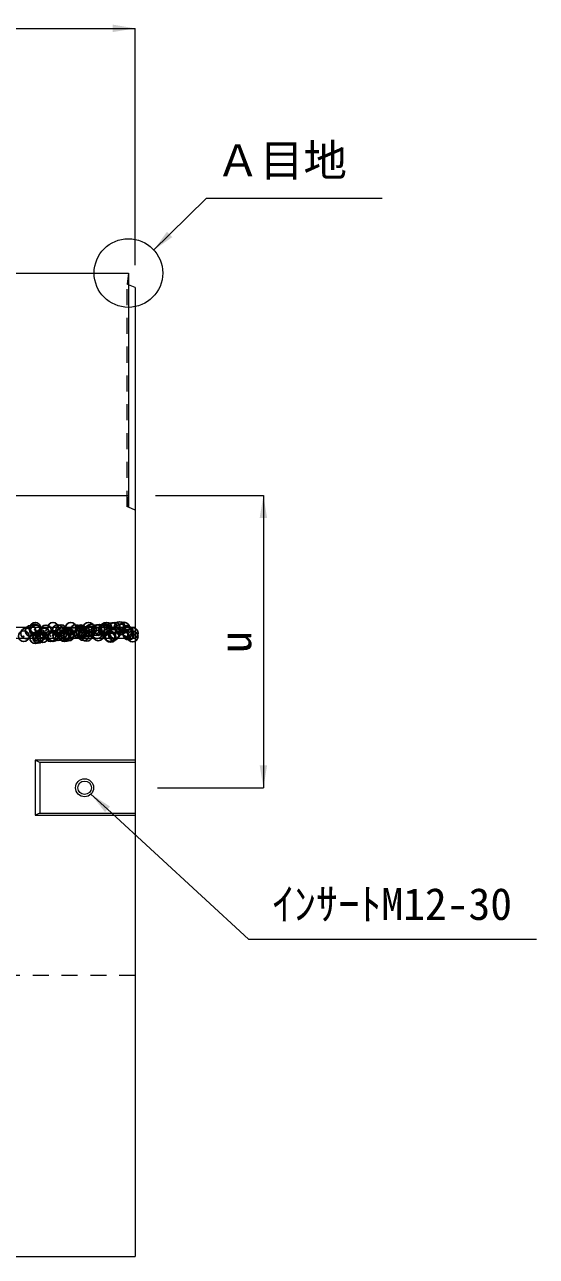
# Model space of a CAD drawing. Units: millimetres at full size; details may follow other scales. Extents: x 5964 to 125098, y -10801 to 28073.
# Drawn here: x 60779 to 61234, y 8028 to 9124 of the extents above; entities that cross this region are included whole.
import ezdxf
from ezdxf.enums import TextEntityAlignment as Align

# ---------------------------------------------------------------- set-up
doc = ezdxf.new("R2010")
doc.units = ezdxf.units.MM
doc.header["$LTSCALE"] = 19
doc.header["$PDMODE"] = 32
doc.header["$PDSIZE"] = 9.5
doc.linetypes.add('USER1', pattern=[1.35, 0.75, -0.6])
for name, color, linetype, lineweight in [('0_2', 7, 'Continuous', 20), ('インサート', 3, 'USER1', 9), ('寸法引出', 7, 'Continuous', 9), ('寸法線', 7, 'Continuous', 9), ('本体', 2, 'Continuous', 9)]:
    doc.layers.add(name, color=color, linetype=linetype, lineweight=lineweight)
doc.layers.add('ハッチング', color=7, linetype='Continuous')
doc.styles.add('ＭＳ ゴシック', font='')
doc.styles.get('ＭＳ ゴシック').set_extended_font_data('MS Gothic')

# ---------------------------------------------------------------- blocks, each defined once
blk = doc.blocks.new('filled_arrow')
at = {"color": 0, "linetype": 'Continuous', "lineweight": -2}
blk.add_solid([(7.5, 1.25), (0, 0), (7.5, -1.25)], dxfattribs=at)

msp = doc.modelspace()

# ---------------------------------------------------------------- linework, layer by layer
at = {"layer": '0_2'}
for p, q in [((59879.33, 8577.69), (60877.34, 8577.69)), ((60877.34, 8568.35), (60877.34, 8492.05))]:
    msp.add_line(p, q, dxfattribs=at)
at = {"layer": 'インサート', "linetype": 'Continuous', "lineweight": 5}
for radius in [8, 6]:
    msp.add_circle((60832.34, 8444.69), radius, dxfattribs=at)
at = {"layer": 'ハッチング'}
for p in [(60778.19, 8579.56), (60780.29, 8582.05), (60784.32, 8584.26), (60787.91, 8585.42), (60788.35, 8577.77), (60788.4, 8586.99), (60788.85, 8584.56), (60790.99, 8578.12), (60791.49, 8579.73), (60793.27, 8580.51), (60795.12, 8578.66), (60796.11, 8582.08), (60798.04, 8584.75), (60802.02, 8579.57), (60804.22, 8587.02), (60804.49, 8579.66), (60804.67, 8579.92), (60808.54, 8584.97), (60808.8, 8580.46), (60811.34, 8584.92), (60811.93, 8582.11), (60813.59, 8580.34), (60814.53, 8579.48), (60815.7, 8581.37), (60818.21, 8580.16), (60818.34, 8581.72), (60820.04, 8587.05), (60822.47, 8582.26), (60824.33, 8584.86), (60827.75, 8582.14), (60828.87, 8584.8), (60829.37, 8583.17), (60829.8, 8583.94), (60831.5, 8580.33), (60832.01, 8583.52), (60834.22, 8579.89), (60835.86, 8587.08), (60836.14, 8584.06), (60838.05, 8585.35), (60843.04, 8584.97), (60843.57, 8582.17), (60844.5, 8580.27), (60845.69, 8585.32), (60849.49, 8584.35), (60849.82, 8585.86), (60851.35, 8585.52), (60851.68, 8587.11), (60854.55, 8579.71), (60855.49, 8578.85), (60856.72, 8586.77), (60858.22, 8580.76), (60859.36, 8587.12), (60859.39, 8582.2), (60863.49, 8587.66), (60864.35, 8585.46), (60867.5, 8587.14), (60869.82, 8584.17), (60870.76, 8583.31), (60871.52, 8580.93), (60875.18, 8579.26), (60875.21, 8582.23)]:
    msp.add_point(p, dxfattribs=at)
at = {"layer": '寸法引出'}
msp.add_circle((60871.34, 8902.69), 30.52, dxfattribs=at)
at = {"layer": '寸法線'}
for p, q in [((59879.33, 9120.4), (60877.34, 9120.4)), ((60877.34, 8909.69), (60877.34, 9120.4)), ((60895.57, 8704.67), (60991.47, 8704.67)), ((60991.47, 8704.67), (60991.47, 8444.69)), ((60897.34, 8444.69), (60991.47, 8444.69))]:
    msp.add_line(p, q, dxfattribs=at)
for points in [[(60893.71, 8922.97), (60907.98, 8936.98), (60940.97, 8969.38), (61097.15, 8969.38)], [(60837.99, 8439.04), (60852.71, 8425.49), (60978.13, 8310), (61234.47, 8310)]]:
    msp.add_lwpolyline(points, dxfattribs=at)
at = {"layer": '本体', "lineweight": 20}
for p, q in [((59885.34, 8902.69), (60871.34, 8902.69)), ((60871.34, 8902.69), (60871.34, 8892.27)), ((60877.34, 8889.69), (60871.34, 8892.27)), ((60877.34, 8889.69), (60877.34, 8027.69)), ((59885.34, 8704.67), (60871.34, 8704.67)), ((60877.34, 8691.69), (60871.33, 8694.26)), ((59879.33, 8587.69), (60877.34, 8587.69)), ((59879.33, 8577.69), (60877.34, 8577.69)), ((59879.33, 8027.69), (60877.34, 8027.69))]:
    msp.add_line(p, q, dxfattribs=at)
at = {"layer": '本体', "color": 4, "linetype": 'USER1', "lineweight": 5}
for p, q in [((60871.34, 8902.69), (60870.34, 8892.69)), ((60870.34, 8694.69), (60870.34, 8892.69)), ((60871.34, 8892.27), (60870.34, 8892.69)), ((60871.33, 8704.69), (60870.33, 8694.69)), ((60871.33, 8694.26), (60870.33, 8694.69))]:
    msp.add_line(p, q, dxfattribs=at)
at = {"layer": '本体', "lineweight": 5}
msp.add_line((60871.34, 8892.27), (60871.34, 8694.26), dxfattribs=at)
at = {"layer": '本体', "color": 4, "lineweight": 5}
for p, q in [((60792.34, 8467.19), (60788.34, 8469.19)), ((60788.34, 8469.19), (60788.34, 8420.19)), ((60877.34, 8469.19), (60788.34, 8469.19)), ((60792.34, 8467.19), (60792.34, 8422.19)), ((60877.34, 8467.19), (60792.34, 8467.19)), ((60792.34, 8422.19), (60788.34, 8420.19)), ((60788.34, 8420.19), (60877.34, 8420.19)), ((60792.34, 8422.19), (60877.34, 8422.19))]:
    msp.add_line(p, q, dxfattribs=at)
at = {"layer": '本体', "linetype": 'USER1'}
msp.add_line((60877.34, 8277.69), (60702.34, 8277.69), dxfattribs=at)

# ---------------------------------------------------------------- block references
at = {"layer": '寸法線', "xscale": 2.67, "yscale": 2.67}
for p, rotation in [((60877.34, 9120.4), 180), ((60893.71, 8922.97), 44.5), ((60991.47, 8704.67), 270), ((60991.47, 8444.69), 90), ((60837.99, 8439.04), 317.4)]:
    msp.add_blockref('filled_arrow', p, dxfattribs=dict(at, rotation=rotation))

# ---------------------------------------------------------------- texts
at = {"layer": '0_2', "style": 'ＭＳ ゴシック'}
msp.add_text('Ａ目地', height=28.48, dxfattribs=at).set_placement((60949.37, 8980.25), align=Align.BOTTOM_LEFT)
msp.add_text('ｲﾝｻｰﾄM12-30', height=28.48, dxfattribs=at).set_placement((61106.12, 8341.27), align=Align.MIDDLE_CENTER)
at = {"layer": '寸法線', "style": 'ＭＳ ゴシック'}
msp.add_text('u', height=28.48, rotation=90, dxfattribs=at).set_placement((60966.47, 8574.68), align=Align.MIDDLE_CENTER)

doc.saveas('drawing.dxf')
